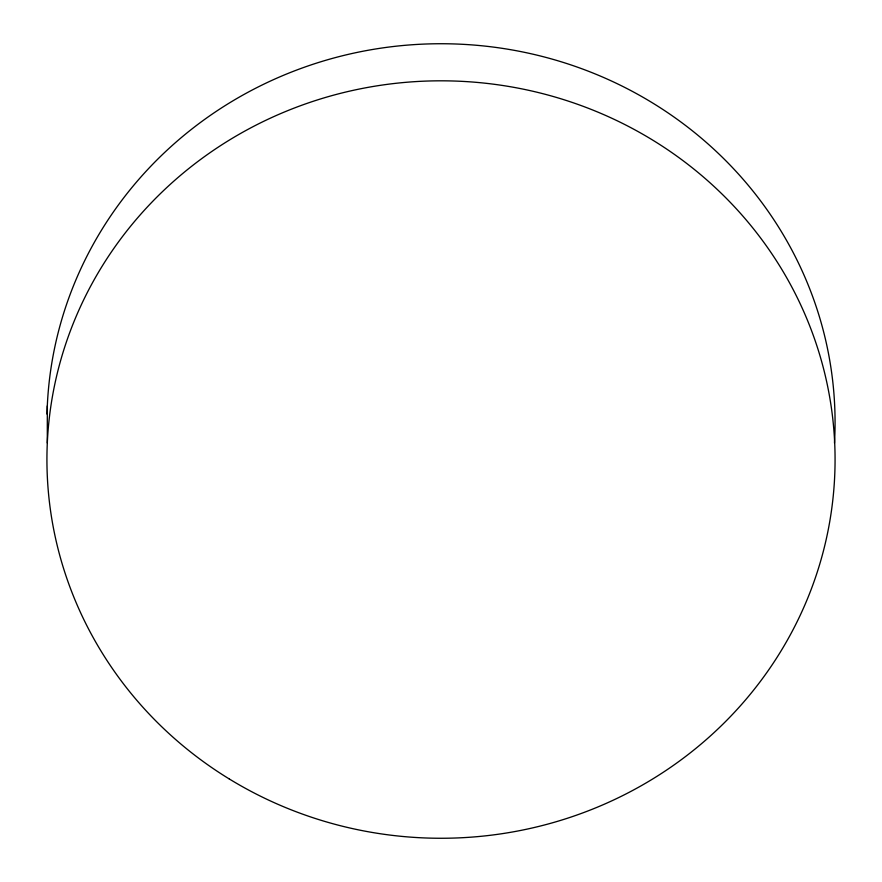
<?xml version="1.0" encoding="UTF-8"?>
<svg xmlns="http://www.w3.org/2000/svg" width="882" height="882" viewBox="0 0 882 882"><rect width="100%" height="100%" fill="white"/><g stroke="black" fill="none" stroke-linecap="round" stroke-linejoin="round"><path stroke-width="1.32" d="M47.308 405.918L47.308 442.996M47.022 414.11A394.067 378.72 0 0 1 456.082 44.012A394.067 378.72 0 0 1 834.482 443.084M229.243 778.938A394.067 378.72 0 0 0 834.692 476.082A394.067 378.72 0 0 0 259.054 123.601A394.067 378.72 0 0 0 229.243 778.938"/></g></svg>
